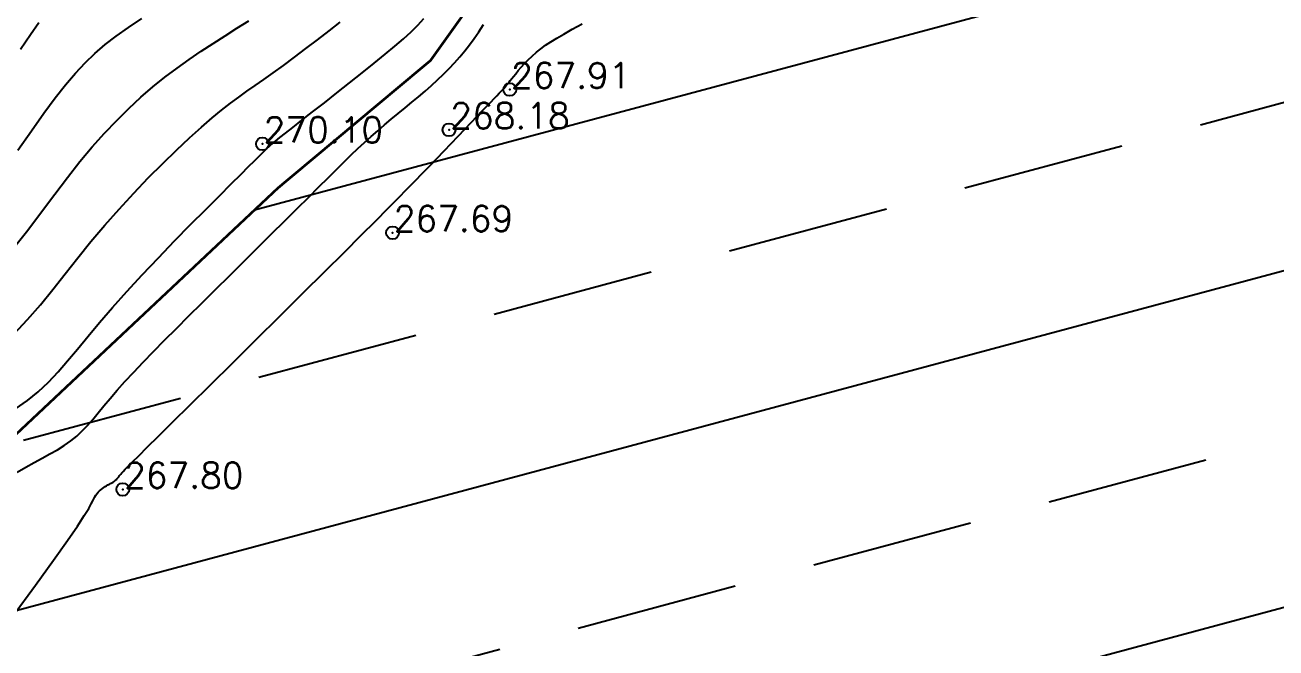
# Model space of a CAD drawing. Header units: millimetres. Extents: x 524954 to 526204, y 9523489 to 9524010.
# Drawn here: x 526036.5 to 526085.4, y 9523722.65 to 9523746.98 of the extents above; entities that cross this region are included whole.
import ezdxf

# ---------------------------------------------------------------- set-up
doc = ezdxf.new("R2010")
doc.units = ezdxf.units.MM
doc.header["$PDMODE"] = 32
doc.header["$PDSIZE"] = 0.5
doc.linetypes.add('ACAD_ISO12W100', pattern=[21, 12, -3, 0, -3, 0, -3])
for name, color, linetype in [('Bord Fleuve', 4, 'ACAD_ISO12W100'), ('CN_01_00', 3, 'Continuous'), ('CN_02_00', 4, 'Continuous'), ('CN_10_00', 1, 'Continuous'), ('TopoAlt', 3, 'Continuous'), ('TOPOJIS', 7, 'Continuous')]:
    doc.layers.add(name, color=color, linetype=linetype)
doc.styles.add('Simplex 1.0', font='Simplex.shx', dxfattribs={"width": 0.99, "height": 1})

# ---------------------------------------------------------------- blocks, each defined once
blk = doc.blocks.new('TCPOINT M')
at = {"color": 0}
blk.add_point((0, 0), dxfattribs=at)
at = {"layer": 'TopoAlt', "style": 'Simplex 1.0', "width": 0.99}
blk.add_attdef('ALT', (0.15, 0.15), '', height=1, dxfattribs=at)

msp = doc.modelspace()

# ---------------------------------------------------------------- hatches: boundary and pattern name
at = {"layer": 'Bord Fleuve', "ltscale": 0.5}
h = msp.add_hatch(dxfattribs=at)
h.set_pattern_fill('ANSI33', color=256, scale=2, angle=330, style=0)
h.paths.add_polyline_path([(526101.715, 9523771.778), (526101.498, 9523728.689), (526067.042, 9523702.1), (526048.223, 9523678.528), (526031.816, 9523676.184), (526027.837, 9523671.249), (526016.46, 9523661.911), (526012.684, 9523655.259), (526010.342, 9523652.337), (526009.349, 9523649.826), (526002.836, 9523644.901), (526001.359, 9523638.704), (525998.552, 9523634.868), (525992.641, 9523630.59), (525971.373, 9523621.771), (525946.333, 9523622.282), (525936.503, 9523619.892), (525930.695, 9523617.923), (525919.699, 9523615.395), (525895.841, 9523612.948), (525885.599, 9523613.628), (525875.196, 9523613.421), (525867.372, 9523614.558), (525859.164, 9523613.749), (525850.68, 9523611.584), (525842.877, 9523609.413), (525834.137, 9523605.724), (525821.783, 9523602.11), (525815.903, 9523600.185), (525796.184, 9523594.113), (525774.026, 9523585.199), (525767.099, 9523581.761), (525763.989, 9523580.32), (525760.33, 9523578.539), (525748.039, 9523572.413), (525744.059, 9523571.766), (525739.195, 9523569.005), (525726.381, 9523563.785), (525719.788, 9523561.814), (525707.248, 9523554.536), (525700.147, 9523552.212), (525692.212, 9523549.16), (525674.921, 9523545.702), (525662.522, 9523542.332), (525644.942, 9523541.016), (525635.899, 9523540.053), (525621.612, 9523536.522), (525609.298, 9523533.789), (525593.484, 9523529.477), (525590.482, 9523529.837), (525587.338, 9523528.188), (525575.413, 9523524.864), (525573.541, 9523524.376), (525537.559, 9523507.804), (525536.053, 9523507.312), (525509.961, 9523500.658), (525472.702, 9523501.018), (525453.195, 9523495.13), (525425.264, 9523493.316), (525409.725, 9523500.229), (525383.624, 9523517.145), (525374.857, 9523528.592), (525397.503, 9523550.219), (525408.728, 9523544.096), (525423.511, 9523536.311), (525445.736, 9523537.578), (525453.966, 9523539.782), (525464.454, 9523546.087), (525473.153, 9523547.827), (525482.046, 9523548.599), (525491.438, 9523548.246), (525499.251, 9523546.152), (525510.455, 9523545.914), (525524.182, 9523548.573), (525533.752, 9523550.446), (525539.312, 9523550.42), (525543.959, 9523554.529), (525548.966, 9523556.567), (525556.157, 9523559.482), (525565.701, 9523562.659), (525575.687, 9523565.927), (525586.045, 9523569.089), (525592.726, 9523570.833), (525599.232, 9523573.013), (525615.849, 9523577.326), (525625.16, 9523582.583), (525628.685, 9523586.517), (525632.523, 9523586.625), (525648.079, 9523583.088), (525655.429, 9523583.638), (525665.347, 9523586.334), (525670.505, 9523587.365), (525674.974, 9523592.31), (525681.363, 9523595.427), (525690.374, 9523596.897), (525696.726, 9523596.667), (525703.112, 9523600.372), (525712.502, 9523603.181), (525720.951, 9523606.622), (525729.973, 9523611.744), (525735.094, 9523612.577), (525741.896, 9523615.967), (525746.088, 9523618.007), (525749.05, 9523619.379), (525756.94, 9523623.296), (525766.831, 9523627.898), (525804.249, 9523638.101), (525817.576, 9523642.025), (525828.432, 9523644.919), (525839.805, 9523649.896), (525846.166, 9523651.166), (525855.839, 9523655.822), (525867.776, 9523655.711), (525877.503, 9523655.632), (525886.144, 9523654.198), (525894.786, 9523653.829), (525911.157, 9523655.506), (525918.652, 9523656.801), (525925.004, 9523658.249), (525933.183, 9523660.832), (525939.613, 9523663.374), (525944.509, 9523665.893), (525950.393, 9523669.022), (525957.623, 9523672.73), (525962.986, 9523676.276), (525970.165, 9523679.965), (525973.599, 9523682.924), (525976.261, 9523684.646), (525980.145, 9523686.246), (525987.591, 9523689.162), (525991.967, 9523692.966), (525998.543, 9523697.851), (526003.542, 9523703.73), (526012.581, 9523711.677), (526026.66, 9523716.709), (526030.85, 9523726.011), (526046.387, 9523740.613), (526052.355, 9523745.599), (526061.927, 9523759.011), (526073.275, 9523760.379), (526077.818, 9523761.95), (526083.981, 9523762.217)])
h.paths.add_polyline_path([(525512.661, 9523516.101), (525534.357, 9523523.257), (525535.319, 9523520.342), (525513.623, 9523513.186)], flags=24)
h.paths.add_polyline_path([(525743.331, 9523593.045), (525764.315, 9523602.078), (525765.529, 9523599.259), (525744.545, 9523590.226)], flags=24)
h.paths.add_polyline_path([(525983.194, 9523662.071), (526001.508, 9523675.73), (526003.343, 9523673.269), (525985.029, 9523659.611)], flags=24)

# ---------------------------------------------------------------- linework, layer by layer
at = {"layer": 'Bord Fleuve', "ltscale": 0.35, "flags": 128}
msp.add_lwpolyline([(525394.064, 9523546.741, 0.1, 0.1, 0), (525403.511, 9523541.057, 0.1, 0.1, 0), (525423.511, 9523536.311, 0.1, 0.1, 0), (525445.736, 9523537.578, 0.1, 0.1, 0), (525453.966, 9523539.782, 0.1, 0.1, 0), (525464.454, 9523546.087, 0.1, 0.1, 0), (525473.153, 9523547.827, 0.1, 0.1, 0), (525482.046, 9523548.599, 0.1, 0.1, 0), (525491.438, 9523548.246, 0.1, 0.1, 0), (525499.251, 9523546.152, 0.1, 0.1, 0), (525510.455, 9523545.914, 0.1, 0.1, 0), (525524.182, 9523548.573, 0.1, 0.1, 0), (525533.752, 9523550.446, 0.1, 0.1, 0), (525539.312, 9523550.42, 0.1, 0.1, 0), (525543.959, 9523554.529, 0.1, 0.1, 0), (525548.966, 9523556.567, 0.1, 0.1, 0), (525556.157, 9523559.482, 0.1, 0.1, 0), (525565.701, 9523562.659, 0.1, 0.1, 0), (525575.687, 9523565.927, 0.1, 0.1, 0), (525586.045, 9523569.089, 0.1, 0.1, 0), (525592.726, 9523570.833, 0.1, 0.1, 0), (525599.232, 9523573.013, 0.1, 0.1, 0), (525615.849, 9523577.326, 0.1, 0.1, 0), (525625.16, 9523582.583, 0.1, 0.1, 0), (525628.685, 9523586.517, 0.1, 0.1, 0), (525632.523, 9523586.625, 0.1, 0.1, 0), (525648.079, 9523583.088, 0.1, 0.1, 0), (525655.429, 9523583.638, 0.1, 0.1, 0), (525665.347, 9523586.334, 0.1, 0.1, 0), (525670.505, 9523587.365, 0.1, 0.1, 0), (525674.974, 9523592.31, 0.1, 0.1, 0), (525674.974, 9523592.31, 0.1, 0.1, 0), (525681.363, 9523595.427, 0.1, 0.1, 0), (525681.363, 9523595.427, 0.1, 0.1, 0), (525690.374, 9523596.897, 0.1, 0.1, 0), (525696.726, 9523596.667, 0.1, 0.1, 0), (525703.112, 9523600.372, 0.1, 0.1, 0), (525712.502, 9523603.181, 0.1, 0.1, 0), (525712.502, 9523603.181, 0.1, 0.1, 0), (525720.951, 9523606.622, 0.1, 0.1, 0), (525729.973, 9523611.744, 0.1, 0.1, 0), (525735.094, 9523612.577, 0.1, 0.1, 0), (525741.896, 9523615.967, 0.1, 0.1, 0), (525746.088, 9523618.007, 0.1, 0.1, 0), (525749.05, 9523619.379, 0.1, 0.1, 0), (525756.94, 9523623.296, 0.1, 0.1, 0), (525766.831, 9523627.898, 0.1, 0.1, 0), (525804.249, 9523638.101, 0.1, 0.1, 0), (525817.576, 9523642.025, 0.1, 0.1, 0), (525828.432, 9523644.919, 0.1, 0.1, 0), (525839.805, 9523649.896, 0.1, 0.1, 0), (525846.166, 9523651.166, 0.1, 0.1, 0), (525855.839, 9523655.822, 0.1, 0.1, 0), (525867.776, 9523655.711, 0.1, 0.1, 0), (525877.503, 9523655.632, 0.1, 0.1, 0), (525886.144, 9523654.198, 0.1, 0.1, 0), (525894.786, 9523653.829, 0.1, 0.1, 0), (525911.157, 9523655.506, 0.1, 0.1, 0), (525918.652, 9523656.801, 0.1, 0.1, 0), (525925.004, 9523658.249, 0.1, 0.1, 0), (525933.183, 9523660.832, 0.1, 0.1, 0), (525939.613, 9523663.374, 0.1, 0.1, 0), (525944.509, 9523665.893, 0.1, 0.1, 0), (525950.393, 9523669.022, 0.1, 0.1, 0), (525957.623, 9523672.73, 0.1, 0.1, 0), (525962.986, 9523676.276, 0.1, 0.1, 0), (525970.165, 9523679.965, 0.1, 0.1, 0), (525970.165, 9523679.965, 0.1, 0.1, 0), (525973.599, 9523682.924, 0.1, 0.1, 0), (525976.261, 9523684.646, 0.1, 0.1, 0), (525980.145, 9523686.246, 0.1, 0.1, 0), (525987.591, 9523689.162, 0.1, 0.1, 0), (525991.967, 9523692.966, 0.1, 0.1, 0), (525998.543, 9523697.851, 0.1, 0.1, 0), (526003.542, 9523703.73, 0.1, 0.1, 0), (526012.581, 9523711.677, 0.1, 0.1, 0), (526026.66, 9523716.709, 0.1, 0.1, 0), (526030.85, 9523726.011, 0.1, 0.1, 0), (526046.387, 9523740.613, 0.1, 0.1, 0), (526052.355, 9523745.599, 0.1, 0.1, 0), (526061.927, 9523759.011, 0.1, 0.1, 0), (526073.275, 9523760.379, 0.1, 0.1, 0), (526077.818, 9523761.95, 0.1, 0.1, 0), (526083.981, 9523762.217, 0.1, 0.1, 0), (526101.715, 9523771.778, 0, 0, 0)], format="xyseb", dxfattribs=at)
at = {"layer": 'CN_01_00', "flags": 128}
for points, elevation in [([(526036.222, 9523742.096), (526036.759, 9523742.852), (526037.243, 9523743.534), (526037.682, 9523744.131), (526038.088, 9523744.649), (526038.473, 9523745.104), (526038.851, 9523745.507), (526039.234, 9523745.874), (526039.635, 9523746.218), (526040.068, 9523746.552), (526040.544, 9523746.89), (526041.073, 9523747.243)], 273), ([(526036.079, 9523734.922), (526036.605, 9523735.478), (526037.105, 9523736.057), (526037.59, 9523736.655), (526038.072, 9523737.268), (526038.563, 9523737.893), (526039.075, 9523738.526), (526039.615, 9523739.161), (526040.176, 9523739.792), (526040.749, 9523740.41), (526041.321, 9523741.006), (526041.883, 9523741.571), (526042.423, 9523742.097), (526042.932, 9523742.574), (526043.397, 9523742.996), (526043.813, 9523743.355), (526044.187, 9523743.662), (526044.531, 9523743.93), (526044.856, 9523744.17), (526045.174, 9523744.395), (526045.497, 9523744.619), (526045.836, 9523744.854), (526046.203, 9523745.112), (526046.605, 9523745.403), (526047.036, 9523745.721), (526047.484, 9523746.059), (526047.939, 9523746.406), (526048.389, 9523746.754), (526048.822, 9523747.095)], 271), ([(526036.198, 9523729.511), (526036.53, 9523729.709), (526036.855, 9523729.891), (526037.171, 9523730.062), (526037.476, 9523730.228), (526037.766, 9523730.392), (526038.038, 9523730.559), (526038.29, 9523730.734), (526038.521, 9523730.922), (526038.736, 9523731.124), (526038.942, 9523731.341), (526039.147, 9523731.576), (526039.359, 9523731.83), (526039.584, 9523732.103), (526039.829, 9523732.398), (526040.102, 9523732.717), (526040.409, 9523733.059), (526040.75, 9523733.426), (526041.123, 9523733.817), (526041.527, 9523734.231), (526041.96, 9523734.669), (526042.42, 9523735.131), (526042.907, 9523735.615), (526043.419, 9523736.122), (526043.953, 9523736.651), (526044.501, 9523737.193), (526045.054, 9523737.741), (526045.604, 9523738.285), (526046.141, 9523738.818), (526046.658, 9523739.33), (526047.144, 9523739.812), (526047.59, 9523740.257), (526047.992, 9523740.658), (526048.352, 9523741.018), (526048.678, 9523741.343), (526048.976, 9523741.637), (526049.253, 9523741.908), (526049.516, 9523742.159), (526049.772, 9523742.397), (526050.027, 9523742.627), (526050.287, 9523742.853), (526050.551, 9523743.078), (526050.819, 9523743.3), (526051.087, 9523743.522), (526051.355, 9523743.742), (526051.62, 9523743.962), (526051.881, 9523744.181), (526052.137, 9523744.399), (526052.385, 9523744.619), (526052.625, 9523744.839), (526052.857, 9523745.06), (526053.081, 9523745.284), (526053.295, 9523745.511), (526053.501, 9523745.741), (526053.696, 9523745.975), (526053.882, 9523746.214), (526054.059, 9523746.46), (526054.236, 9523746.72), (526054.422, 9523747.002)], 269)]:
    msp.add_lwpolyline(points, dxfattribs=dict(at, elevation=elevation))
at = {"layer": 'CN_02_00', "flags": 128}
for points, elevation in [([(526036.018, 9523723.87), (526036.912, 9523725.093), (526037.621, 9523726.078), (526038.158, 9523726.839), (526038.548, 9523727.409), (526038.817, 9523727.818), (526038.99, 9523728.098), (526039.093, 9523728.28), (526039.15, 9523728.394), (526039.187, 9523728.474), (526039.224, 9523728.544), (526039.267, 9523728.609), (526039.313, 9523728.671), (526039.363, 9523728.728), (526039.415, 9523728.781), (526039.469, 9523728.829), (526039.524, 9523728.874), (526039.58, 9523728.914), (526039.636, 9523728.951), (526039.691, 9523728.984), (526039.745, 9523729.014), (526039.798, 9523729.042), (526039.849, 9523729.07), (526039.897, 9523729.097), (526039.943, 9523729.125), (526039.985, 9523729.154), (526040.023, 9523729.186), (526040.059, 9523729.219), (526040.093, 9523729.256), (526040.128, 9523729.295), (526040.163, 9523729.337), (526040.2, 9523729.383), (526040.241, 9523729.432), (526040.287, 9523729.485), (526040.341, 9523729.545), (526040.417, 9523729.625), (526040.532, 9523729.743), (526040.703, 9523729.914), (526040.946, 9523730.156), (526041.277, 9523730.484), (526041.714, 9523730.916), (526042.272, 9523731.467), (526042.96, 9523732.147), (526043.754, 9523732.932), (526044.624, 9523733.791), (526045.536, 9523734.694), (526046.461, 9523735.608), (526047.365, 9523736.503), (526048.217, 9523737.348), (526048.986, 9523738.111), (526049.647, 9523738.77), (526050.209, 9523739.331), (526050.686, 9523739.809), (526051.092, 9523740.219), (526051.444, 9523740.577), (526051.757, 9523740.896), (526052.044, 9523741.193), (526052.322, 9523741.481), (526052.601, 9523741.772), (526052.883, 9523742.066), (526053.161, 9523742.358), (526053.433, 9523742.643), (526053.694, 9523742.917), (526053.94, 9523743.175), (526054.167, 9523743.412), (526054.371, 9523743.626), (526054.55, 9523743.811), (526054.703, 9523743.97), (526054.835, 9523744.105), (526054.946, 9523744.219), (526055.039, 9523744.315), (526055.116, 9523744.395), (526055.18, 9523744.462), (526055.233, 9523744.519), (526055.276, 9523744.568), (526055.314, 9523744.613), (526055.349, 9523744.657), (526055.385, 9523744.703), (526055.425, 9523744.754), (526055.471, 9523744.814), (526055.527, 9523744.887), (526055.597, 9523744.975), (526055.683, 9523745.08), (526055.784, 9523745.201), (526055.899, 9523745.334), (526056.029, 9523745.476), (526056.17, 9523745.622), (526056.324, 9523745.77), (526056.488, 9523745.917), (526056.662, 9523746.058), (526056.846, 9523746.193), (526057.05, 9523746.328), (526057.284, 9523746.471), (526057.559, 9523746.63), (526057.887, 9523746.815), (526058.277, 9523747.034)], 268), ([(526036.034, 9523738.248), (526036.608, 9523738.97), (526037.147, 9523739.682), (526037.661, 9523740.372), (526038.159, 9523741.03), (526038.648, 9523741.646), (526039.132, 9523742.221), (526039.611, 9523742.757), (526040.086, 9523743.256), (526040.558, 9523743.722), (526041.029, 9523744.157), (526041.5, 9523744.563), (526041.971, 9523744.943), (526042.443, 9523745.299), (526042.916, 9523745.635), (526043.388, 9523745.955), (526043.858, 9523746.263), (526044.325, 9523746.561), (526044.787, 9523746.854), (526045.244, 9523747.145)], 272), ([(526036.327, 9523746.039), (526036.716, 9523746.615), (526037.043, 9523747.078)], 274)]:
    msp.add_lwpolyline(points, dxfattribs=dict(at, elevation=elevation))
at = {"layer": 'CN_10_00', "elevation": 270, "flags": 128}
msp.add_lwpolyline([(526036.133, 9523731.993), (526036.596, 9523732.314), (526037.019, 9523732.658), (526037.413, 9523733.028), (526037.791, 9523733.427), (526038.167, 9523733.858), (526038.555, 9523734.322), (526038.967, 9523734.824), (526039.417, 9523735.365), (526039.918, 9523735.949), (526040.478, 9523736.574), (526041.083, 9523737.227), (526041.714, 9523737.891), (526042.35, 9523738.548), (526042.973, 9523739.183), (526043.564, 9523739.777), (526044.101, 9523740.315), (526044.566, 9523740.778), (526044.945, 9523741.154), (526045.243, 9523741.45), (526045.471, 9523741.677), (526045.64, 9523741.845), (526045.761, 9523741.965), (526045.846, 9523742.049), (526045.903, 9523742.106), (526045.946, 9523742.149), (526045.984, 9523742.186), (526046.028, 9523742.228), (526046.087, 9523742.28), (526046.172, 9523742.352), (526046.293, 9523742.45), (526046.459, 9523742.583), (526046.68, 9523742.758), (526046.968, 9523742.983), (526047.326, 9523743.263), (526047.744, 9523743.588), (526048.205, 9523743.948), (526048.693, 9523744.33), (526049.19, 9523744.722), (526049.682, 9523745.112), (526050.152, 9523745.488), (526050.582, 9523745.839), (526050.962, 9523746.156), (526051.295, 9523746.445), (526051.589, 9523746.716), (526051.852, 9523746.979), (526052.094, 9523747.243)], dxfattribs=at)

# ---------------------------------------------------------------- block references
at = {"layer": 'TOPOJIS'}
ref = msp.add_blockref('TCPOINT M', (526055.45, 9523744.461, 267.91), dxfattribs=at)
ref.add_attrib('ALT', '267.91', (526055.5, 9523744.511, 267.91), dxfattribs={"layer": 'TopoAlt', "height": 1, "style": 'Simplex 1.0', "width": 0.99})
ref = msp.add_blockref('TCPOINT M', (526053.076, 9523742.887, 268.18), dxfattribs=at)
ref.add_attrib('ALT', '268.18', (526053.126, 9523742.937, 268.18), dxfattribs={"layer": 'TopoAlt', "height": 1, "style": 'Simplex 1.0', "width": 0.99})
ref = msp.add_blockref('TCPOINT M', (526045.781, 9523742.338, 270.1), dxfattribs=at)
ref.add_attrib('ALT', '270.10', (526045.831, 9523742.388, 270.1), dxfattribs={"layer": 'TopoAlt', "height": 1, "style": 'Simplex 1.0', "width": 0.99})
ref = msp.add_blockref('TCPOINT M', (526050.867, 9523738.865, 267.69), dxfattribs=at)
ref.add_attrib('ALT', '267.69', (526050.917, 9523738.915, 267.69), dxfattribs={"layer": 'TopoAlt', "height": 1, "style": 'Simplex 1.0', "width": 0.99})
ref = msp.add_blockref('TCPOINT M', (526040.324, 9523728.839, 267.8), dxfattribs=at)
ref.add_attrib('ALT', '267.80', (526040.374, 9523728.889, 267.8), dxfattribs={"layer": 'TopoAlt', "height": 1, "style": 'Simplex 1.0', "width": 0.99})

doc.saveas('drawing.dxf')
